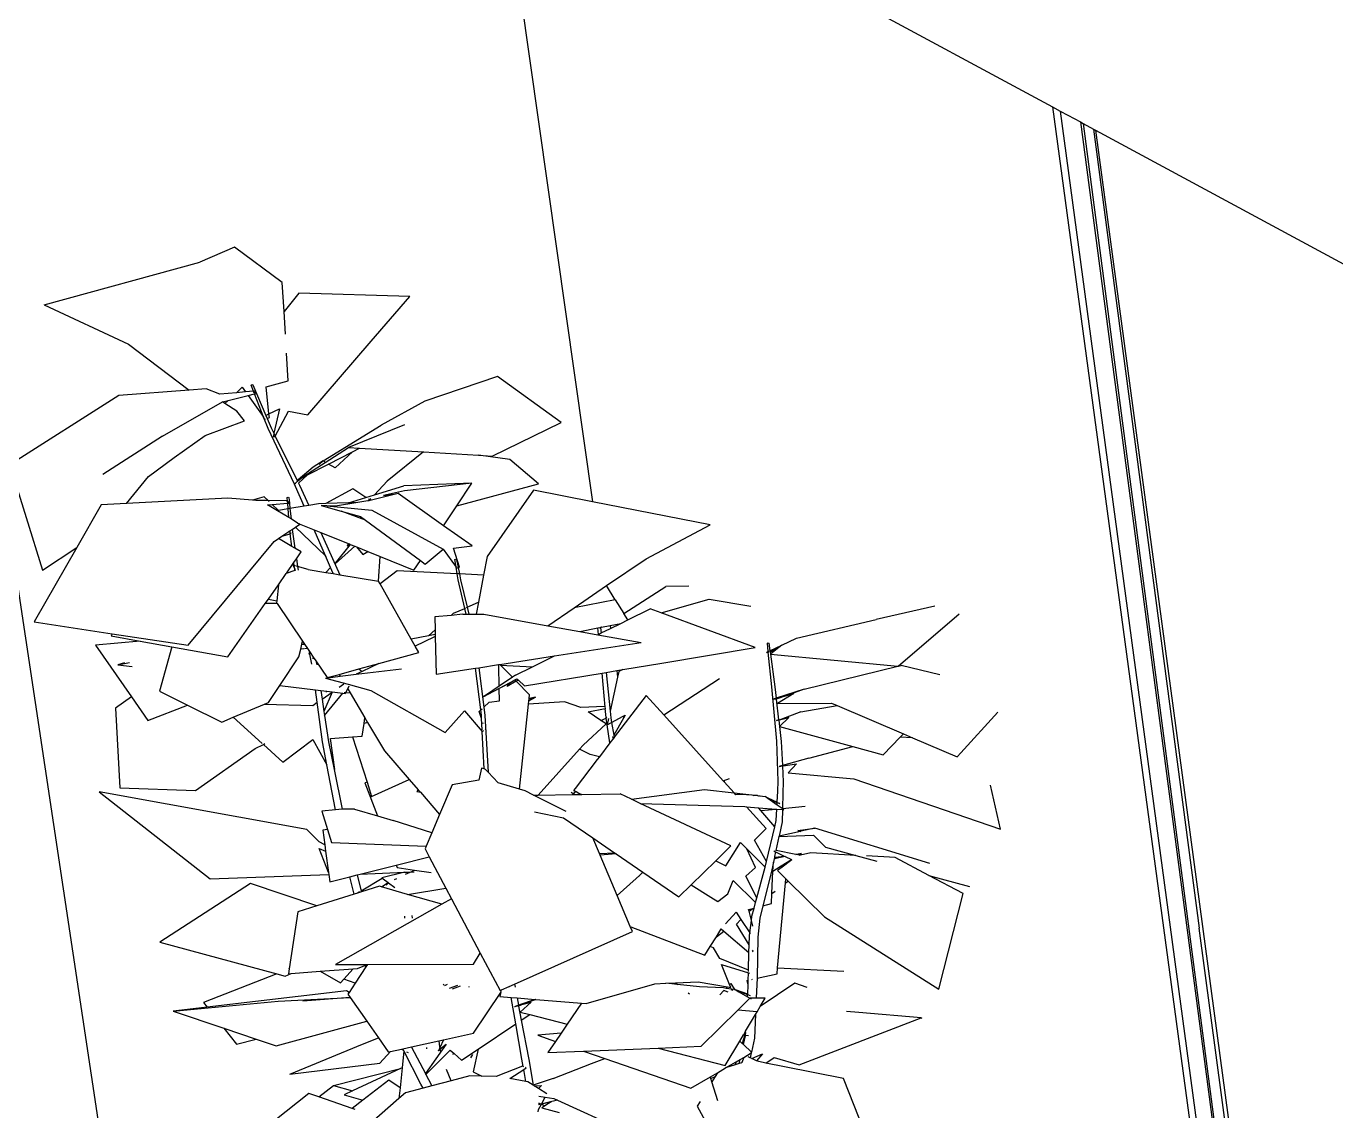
# Model space of a CAD drawing. Header units: millimetres. Extents: x -650 to 3773, y 316 to 2389.
# Drawn here: x 2921.92 to 2963.05, y 1439.18 to 1473.24 of the extents above; entities that cross this region are included whole.
import ezdxf

# ---------------------------------------------------------------- set-up
doc = ezdxf.new("R2010")
doc.units = ezdxf.units.MM

# ---------------------------------------------------------------- blocks, each defined once
blk = doc.blocks.new('A$C727f0937')
for p, q in [((228.113, 763.072), (237.677, 699.537)), ((248.402, 752.113), (251.514, 730.238)), ((248.402, 752.113), (265.958, 742.631)), ((265.958, 742.631), (273.401, 687.487)), ((265.958, 742.631), (266.195, 742.503)), ((266.195, 742.503), (273.62, 687.361)), ((266.195, 742.503), (266.435, 742.373)), ((266.435, 742.373), (266.831, 742.16)), ((266.831, 742.16), (274.112, 687.077)), ((266.831, 742.16), (266.915, 742.114)), ((266.915, 742.114), (274.145, 687.058)), ((266.915, 742.114), (267.239, 741.939)), ((267.239, 741.939), (270.554, 716.845)), ((267.239, 741.939), (267.3, 741.906)), ((267.3, 741.906), (289.97, 729.662)), ((267.3, 741.906), (274.716, 686.73)), ((240.264, 738.228), (239.178, 737.763)), ((241.768, 737.125), (240.264, 738.228)), ((234.288, 736.424), (239.178, 737.763)), ((241.823, 736.206), (241.768, 737.125)), ((242.29, 736.79), (241.823, 736.206)), ((245.772, 736.679), (242.29, 736.79)), ((244.557, 735.28), (245.772, 736.679)), ((234.288, 736.424), (236.934, 735.18)), ((241.864, 735.501), (241.823, 736.206)), ((242.567, 732.969), (244.557, 735.28)), ((236.934, 735.18), (238.843, 733.739)), ((241.951, 734.037), (241.9, 734.905)), ((248.531, 734.164), (246.239, 733.394)), ((250.529, 732.729), (248.531, 734.164)), ((238.843, 733.739), (236.632, 733.576)), ((239.376, 733.779), (238.843, 733.739)), ((239.806, 733.613), (239.376, 733.779)), ((240.327, 733.661), (239.806, 733.613)), ((240.327, 733.661), (240.506, 733.832)), ((240.609, 733.687), (240.327, 733.661)), ((240.506, 733.832), (240.609, 733.687)), ((240.861, 733.711), (240.609, 733.687)), ((240.789, 733.894), (240.819, 733.915)), ((240.861, 733.711), (240.789, 733.894)), ((240.819, 733.915), (240.843, 733.904)), ((240.843, 733.904), (241.253, 732.942)), ((240.888, 733.642), (240.861, 733.711)), ((240.88, 733.713), (240.877, 733.712)), ((240.927, 733.63), (240.88, 733.713)), ((241.257, 733.848), (241.951, 734.037)), ((241.35, 732.992), (241.257, 733.848)), ((236.632, 733.576), (233.213, 731.394)), ((238.003, 732.298), (239.891, 733.371)), ((239.891, 733.371), (240.069, 733.415)), ((239.969, 733.321), (239.891, 733.371)), ((239.969, 733.321), (240.069, 733.415)), ((240.34, 733.08), (239.969, 733.321)), ((240.069, 733.415), (240.692, 733.571)), ((240.692, 733.571), (240.896, 733.622)), ((240.692, 733.571), (241.163, 732.909)), ((240.896, 733.622), (240.909, 733.625)), ((241.192, 732.868), (240.896, 733.622)), ((240.91, 733.626), (240.927, 733.63)), ((246.239, 733.394), (244.872, 732.636)), ((240.586, 732.772), (240.34, 733.08)), ((241.163, 732.909), (241.163, 732.896)), ((241.163, 732.909), (241.169, 732.899)), ((241.163, 732.896), (241.169, 732.899)), ((241.169, 732.899), (241.192, 732.868)), ((241.321, 732.539), (241.192, 732.868)), ((241.202, 732.853), (241.221, 732.826)), ((241.221, 732.826), (241.245, 732.835)), ((241.253, 732.942), (241.35, 732.992)), ((241.253, 732.942), (241.291, 732.852)), ((241.291, 732.852), (241.362, 732.878)), ((241.291, 732.852), (241.416, 732.561)), ((241.35, 732.992), (241.677, 733.159)), ((241.362, 732.878), (241.35, 732.992)), ((241.677, 733.159), (241.502, 732.387)), ((241.547, 732.297), (241.965, 733.076)), ((241.965, 733.076), (242.567, 732.969)), ((239.351, 732.318), (240.586, 732.772)), ((242.15, 730.789), (241.321, 732.539)), ((241.416, 732.561), (241.502, 732.387)), ((243.054, 731.522), (244.872, 732.636)), ((245.607, 732.651), (243.849, 731.942)), ((248.359, 731.668), (250.529, 732.729)), ((238.003, 732.298), (236.137, 731.088)), ((238.377, 731.626), (239.351, 732.318)), ((241.499, 732.373), (241.48, 732.288)), ((241.48, 732.288), (241.538, 732.285)), ((241.502, 732.387), (241.547, 732.297)), ((241.547, 732.297), (242.249, 730.878)), ((237.565, 731.026), (238.377, 731.626)), ((242.271, 730.928), (243.849, 731.942)), ((243.223, 731.42), (243.978, 731.809)), ((243.978, 731.809), (243.425, 731.298)), ((243.849, 731.942), (244.194, 731.921)), ((243.978, 731.809), (244.194, 731.921)), ((244.194, 731.921), (246.201, 731.799)), ((246.201, 731.799), (245.064, 730.879)), ((246.201, 731.799), (247.926, 731.694)), ((248.912, 731.568), (247.926, 731.694)), ((247.926, 731.694), (248.359, 731.668)), ((233.213, 731.394), (234.236, 728.09)), ((242.739, 731.319), (242.271, 730.928)), ((242.561, 731.077), (243.223, 731.42)), ((243.054, 731.522), (242.739, 731.319)), ((243.054, 731.522), (242.924, 731.405)), ((243.107, 731.49), (243.054, 731.522)), ((243.425, 731.298), (243.223, 731.42)), ((249.818, 730.798), (248.912, 731.568)), ((236.877, 730.182), (237.565, 731.026)), ((242.151, 730.79), (242.15, 730.789)), ((242.184, 730.72), (242.15, 730.789)), ((242.151, 730.79), (242.249, 730.878)), ((242.174, 730.792), (242.151, 730.79)), ((242.197, 730.796), (242.194, 730.795)), ((242.249, 730.878), (242.349, 730.968)), ((242.271, 730.928), (242.349, 730.968)), ((242.272, 730.831), (242.277, 730.822)), ((242.561, 731.077), (242.277, 730.822)), ((242.277, 730.822), (242.311, 730.754)), ((242.311, 730.754), (242.597, 730.119)), ((242.349, 730.968), (242.561, 731.077)), ((245.064, 730.879), (244.66, 730.453)), ((247.722, 730.818), (245.582, 730.737)), ((247.722, 730.818), (245.609, 730.576)), ((247.247, 730.106), (247.722, 730.818)), ((247.247, 730.106), (249.818, 730.798)), ((240.061, 730.353), (236.877, 730.182)), ((240.834, 730.287), (240.061, 730.353)), ((241.2, 730.393), (240.834, 730.287)), ((241.323, 730.274), (241.2, 730.393)), ((241.925, 730.372), (241.952, 730.382)), ((241.935, 730.241), (241.925, 730.372)), ((241.952, 730.382), (241.973, 730.369)), ((241.973, 730.369), (241.991, 730.202)), ((242.453, 730.095), (242.184, 730.72)), ((243.987, 730.644), (243.132, 730.178)), ((243.847, 730.203), (244.392, 730.371)), ((244.392, 730.371), (243.987, 730.644)), ((244.392, 730.371), (244.66, 730.453)), ((245.405, 730.493), (244.486, 730.27)), ((244.66, 730.453), (245.582, 730.737)), ((245.609, 730.576), (244.95, 730.431)), ((244.95, 730.431), (245.165, 730.461)), ((245.165, 730.461), (245.129, 730.437)), ((245.165, 730.461), (245.256, 730.474)), ((246.833, 729.484), (245.405, 730.493)), ((249.658, 730.602), (248.201, 728.515)), ((251.514, 730.238), (249.658, 730.602)), ((236.082, 730.139), (235.317, 728.802)), ((236.877, 730.182), (236.082, 730.139)), ((240.936, 730.279), (240.834, 730.287)), ((241.323, 730.274), (240.936, 730.279)), ((241.308, 730.137), (241.454, 730.149)), ((241.614, 729.953), (241.308, 730.137)), ((241.898, 730.267), (241.323, 730.274)), ((241.354, 730.245), (241.323, 730.274)), ((241.454, 730.149), (241.939, 730.187)), ((241.651, 729.959), (241.454, 730.149)), ((241.651, 729.959), (241.614, 729.953)), ((241.971, 729.738), (241.614, 729.953)), ((241.951, 730.01), (241.651, 729.959)), ((241.935, 730.241), (241.898, 730.267)), ((241.938, 730.197), (241.935, 730.241)), ((241.991, 730.202), (241.935, 730.241)), ((241.939, 730.187), (241.992, 730.191)), ((241.951, 730.01), (241.939, 730.187)), ((242.009, 730.02), (241.951, 730.01)), ((241.971, 729.738), (241.951, 730.01)), ((241.991, 730.202), (241.991, 730.193)), ((242.004, 730.192), (241.991, 730.202)), ((241.992, 730.191), (242.004, 730.192)), ((241.992, 730.191), (242.009, 730.02)), ((242.453, 730.095), (242.009, 730.02)), ((242.009, 730.02), (242.043, 729.695)), ((242.597, 730.119), (242.453, 730.095)), ((242.901, 730.17), (242.597, 730.119)), ((243.132, 730.178), (242.901, 730.17)), ((243.164, 730.112), (242.988, 730.117)), ((242.988, 730.117), (243.617, 729.942)), ((243.847, 730.203), (243.132, 730.178)), ((243.164, 730.112), (244.579, 729.973)), ((243.435, 730.103), (243.164, 730.112)), ((244.145, 730.214), (243.435, 730.103)), ((244.382, 729.655), (243.617, 729.942)), ((243.617, 729.942), (244.222, 729.773)), ((244.145, 730.214), (243.847, 730.203)), ((244.455, 730.262), (244.145, 730.214)), ((244.486, 730.27), (244.455, 730.262)), ((244.508, 730.293), (244.475, 730.315)), ((244.508, 730.293), (244.486, 730.27)), ((244.545, 730.332), (244.508, 730.293)), ((244.579, 729.973), (246.815, 728.744)), ((246.833, 729.484), (247.247, 730.106)), ((255.205, 729.514), (251.514, 730.238)), ((242.043, 729.695), (241.971, 729.738)), ((242.251, 729.569), (242.043, 729.695)), ((242.187, 729.443), (242.317, 729.53)), ((242.251, 729.569), (242.771, 729.358)), ((242.317, 729.53), (242.251, 729.569)), ((244.222, 729.773), (244.382, 729.655)), ((244.382, 729.655), (246.104, 728.389)), ((241.649, 729.083), (241.759, 729.156)), ((241.759, 729.156), (241.973, 729.299)), ((241.759, 729.156), (242.019, 729.227)), ((241.973, 729.299), (242.007, 729.322)), ((241.983, 729.3), (241.973, 729.299)), ((242.012, 729.279), (241.983, 729.3)), ((242.007, 729.322), (242.079, 729.37)), ((242.012, 729.279), (242.007, 729.322)), ((242.019, 729.227), (242.012, 729.279)), ((242.019, 729.227), (242.05, 729.236)), ((242.069, 728.832), (242.019, 729.227)), ((242.048, 729.253), (242.044, 729.256)), ((242.079, 729.37), (242.187, 729.443)), ((242.079, 729.37), (242.164, 728.776)), ((243.122, 728.543), (242.187, 729.443)), ((243.122, 728.543), (242.771, 729.358)), ((242.771, 729.358), (242.977, 729.275)), ((242.977, 729.275), (243.575, 727.946)), ((242.977, 729.275), (243.837, 728.925)), ((247.728, 728.852), (246.833, 729.484)), ((253.193, 728.446), (255.205, 729.514)), ((235.317, 728.802), (233.978, 726.462)), ((234.236, 728.09), (235.317, 728.802)), ((238.808, 725.731), (241.51, 728.989)), ((241.51, 728.989), (241.649, 729.083)), ((242.069, 728.832), (241.649, 729.083)), ((242.164, 728.776), (242.069, 728.832)), ((242.357, 728.66), (242.164, 728.776)), ((243.901, 728.899), (243.428, 728.307)), ((243.428, 728.286), (244.047, 728.84)), ((243.837, 728.925), (243.807, 728.847)), ((243.807, 728.847), (243.876, 728.91)), ((243.837, 728.925), (243.876, 728.91)), ((243.876, 728.91), (243.901, 728.899)), ((243.901, 728.899), (244.047, 728.84)), ((244.047, 728.84), (244.098, 728.819)), ((244.098, 728.819), (244.3, 728.58)), ((244.098, 728.819), (244.459, 728.673)), ((246.254, 728.279), (246.815, 728.744)), ((246.815, 728.744), (247.228, 728.179)), ((247.145, 728.777), (247.728, 728.852)), ((247.336, 728.184), (247.145, 728.777)), ((241.912, 728.004), (242.133, 728.33)), ((242.133, 728.33), (242.211, 728.445)), ((242.146, 728.228), (242.133, 728.33)), ((242.211, 728.445), (242.357, 728.66)), ((242.211, 728.445), (242.245, 728.207)), ((243.145, 728.52), (243.122, 728.543)), ((243.282, 728.171), (243.122, 728.543)), ((243.428, 728.307), (243.428, 728.286)), ((244.3, 728.58), (244.459, 728.673)), ((244.459, 728.673), (244.845, 728.516)), ((244.793, 727.74), (244.845, 728.516)), ((244.845, 728.516), (245.902, 728.086)), ((245.902, 728.086), (246.104, 728.389)), ((246.104, 728.389), (246.254, 728.279)), ((247.189, 728.424), (247.221, 728.436)), ((247.228, 728.179), (247.189, 728.424)), ((247.221, 728.436), (247.243, 728.426)), ((247.243, 728.426), (247.292, 728.168)), ((248.201, 728.515), (248.091, 727.929)), ((251.951, 727.602), (253.193, 728.446)), ((241.647, 727.628), (241.895, 727.981)), ((242.165, 728.075), (241.895, 727.981)), ((241.895, 727.981), (241.912, 728.004)), ((242.146, 728.228), (242.114, 728.234)), ((242.114, 728.234), (242.16, 728.116)), ((242.148, 728.228), (242.146, 728.228)), ((242.16, 728.116), (242.146, 728.228)), ((242.186, 728.222), (242.158, 728.226)), ((242.16, 728.116), (242.175, 728.078)), ((242.165, 728.075), (242.16, 728.116)), ((242.175, 728.078), (242.165, 728.075)), ((242.245, 728.207), (242.204, 728.219)), ((242.245, 728.207), (242.263, 728.086)), ((242.579, 728.111), (242.245, 728.207)), ((242.579, 728.111), (243.137, 728.019)), ((243.137, 728.019), (243.282, 728.171)), ((243.137, 728.019), (243.364, 727.981)), ((243.282, 728.171), (243.288, 728.177)), ((243.364, 727.981), (243.282, 728.171)), ((243.364, 727.981), (243.575, 727.946)), ((243.575, 727.946), (244.79, 727.745)), ((245.372, 728.071), (244.839, 727.659)), ((247.261, 727.973), (245.372, 728.071)), ((247.261, 727.973), (247.228, 728.179)), ((247.243, 728.158), (247.248, 728.152)), ((247.248, 728.152), (247.292, 728.168)), ((247.29, 727.786), (247.261, 727.973)), ((247.331, 727.969), (247.266, 727.972)), ((247.292, 728.168), (247.336, 728.184)), ((247.292, 728.168), (247.331, 727.969)), ((247.331, 727.969), (247.366, 727.788)), ((248.091, 727.929), (247.331, 727.969)), ((248.091, 727.929), (247.932, 727.079)), ((241.333, 727.18), (241.647, 727.628)), ((241.647, 727.628), (241.595, 727.121)), ((244.793, 727.74), (244.79, 727.745)), ((244.839, 727.659), (244.793, 727.74)), ((245.818, 725.921), (244.839, 727.659)), ((247.5, 726.89), (247.29, 727.786)), ((247.366, 727.788), (247.576, 726.923)), ((250.936, 726.911), (251.951, 727.602)), ((252.224, 727.161), (251.951, 727.602)), ((252.492, 726.727), (253.815, 727.578)), ((254.531, 727.591), (253.815, 727.578)), ((241.232, 727.037), (241.333, 727.18)), ((241.333, 727.18), (241.595, 727.121)), ((241.595, 727.121), (241.589, 727.065)), ((241.589, 727.065), (241.604, 727.043)), ((247.576, 726.923), (247.932, 727.079)), ((247.932, 727.079), (247.861, 726.704)), ((252.224, 727.161), (250.936, 726.911)), ((252.224, 727.161), (252.492, 726.727)), ((253.667, 726.744), (255.169, 727.177)), ((255.169, 727.177), (256.482, 726.961)), ((240.062, 725.371), (241.232, 727.037)), ((241.604, 727.043), (241.232, 727.037)), ((241.604, 727.043), (242.405, 725.858)), ((247.076, 726.67), (246.556, 726.624)), ((247.076, 726.67), (247.148, 726.736)), ((247.44, 726.702), (247.076, 726.67)), ((247.148, 726.736), (247.5, 726.89)), ((247.44, 726.702), (247.544, 726.703)), ((247.544, 726.703), (247.5, 726.89)), ((247.513, 726.896), (247.527, 726.902)), ((247.544, 726.703), (247.629, 726.703)), ((247.551, 726.912), (247.576, 726.923)), ((247.576, 726.923), (247.629, 726.703)), ((247.629, 726.703), (247.861, 726.704)), ((247.861, 726.704), (248.102, 726.705)), ((248.102, 726.705), (250.103, 726.345)), ((250.103, 726.345), (250.936, 726.911)), ((252.617, 726.526), (252.492, 726.727)), ((252.617, 726.526), (253.32, 726.872)), ((253.667, 726.744), (253.32, 726.872)), ((256.612, 725.661), (253.667, 726.744)), ((262.26, 726.959), (260.414, 726.542)), ((261.108, 725.075), (263.025, 726.716)), ((233.978, 726.462), (236.425, 726.091)), ((246.556, 726.624), (246.567, 726.21)), ((250.103, 726.345), (251.11, 726.164)), ((251.11, 726.164), (251.673, 726.275)), ((251.673, 726.275), (251.759, 726.291)), ((251.694, 726.072), (251.673, 726.275)), ((251.76, 726.285), (251.741, 726.273)), ((251.741, 726.273), (251.76, 726.282)), ((251.744, 726.269), (251.741, 726.273)), ((251.761, 726.279), (251.744, 726.269)), ((251.759, 726.291), (251.777, 726.295)), ((251.759, 726.291), (251.76, 726.285)), ((251.777, 726.295), (251.76, 726.285)), ((251.76, 726.282), (251.786, 726.294)), ((251.76, 726.285), (251.76, 726.282)), ((251.76, 726.282), (251.761, 726.279)), ((251.786, 726.294), (251.761, 726.279)), ((251.761, 726.279), (251.783, 726.116)), ((251.777, 726.295), (251.792, 726.298)), ((251.783, 726.116), (252.079, 726.261)), ((251.792, 726.298), (251.786, 726.294)), ((251.792, 726.298), (252.067, 726.352)), ((252.067, 726.352), (252.394, 726.416)), ((252.067, 726.352), (252.079, 726.261)), ((252.079, 726.261), (252.394, 726.416)), ((252.394, 726.416), (252.617, 726.526)), ((257.918, 725.955), (260.414, 726.542)), ((237.301, 725.864), (235.898, 725.736)), ((236.425, 726.091), (236.394, 726.026)), ((236.394, 726.026), (237.301, 725.864)), ((236.425, 726.091), (238.808, 725.731)), ((237.301, 725.864), (238.298, 725.686)), ((242.383, 725.762), (242.405, 725.858)), ((242.405, 725.858), (242.47, 725.763)), ((246.364, 726.027), (245.818, 725.921)), ((245.94, 725.705), (245.818, 725.921)), ((246.524, 725.984), (245.94, 725.705)), ((246.364, 726.027), (246.567, 726.21)), ((246.571, 726.067), (246.364, 726.027)), ((246.573, 726.006), (246.524, 725.984)), ((246.567, 726.21), (246.571, 726.067)), ((246.571, 726.067), (246.573, 726.006)), ((246.573, 726.006), (246.605, 724.821)), ((251.11, 726.164), (251.674, 726.062)), ((251.674, 726.062), (251.694, 726.072)), ((251.674, 726.062), (253.041, 725.816)), ((251.694, 726.072), (251.783, 726.116)), ((257.459, 725.737), (257.918, 725.955)), ((235.898, 725.736), (237.029, 724.11)), ((238.298, 725.686), (237.911, 724.286)), ((238.298, 725.686), (240.062, 725.371)), ((242.291, 725.363), (242.348, 725.608)), ((242.348, 725.608), (242.383, 725.762)), ((242.44, 725.617), (242.348, 725.608)), ((242.383, 725.762), (242.47, 725.763)), ((242.561, 725.628), (242.461, 725.619)), ((242.47, 725.763), (242.561, 725.628)), ((242.561, 725.628), (242.621, 725.539)), ((242.638, 725.454), (242.596, 725.458)), ((242.638, 725.454), (242.621, 725.539)), ((242.621, 725.539), (242.763, 725.33)), ((242.701, 725.133), (242.638, 725.454)), ((242.645, 725.454), (242.638, 725.454)), ((244.8, 725.159), (246.054, 725.503)), ((246.054, 725.503), (245.94, 725.705)), ((250.317, 725.395), (253.041, 725.816)), ((253.691, 725.173), (256.612, 725.661)), ((256.976, 725.508), (257.027, 725.532)), ((257.029, 725.51), (256.976, 725.508)), ((257, 725.795), (257.03, 725.805)), ((257.027, 725.532), (257, 725.795)), ((257.027, 725.532), (257.082, 725.558)), ((257.029, 725.51), (257.027, 725.532)), ((257.044, 725.511), (257.029, 725.51)), ((257.138, 724.428), (257.029, 725.51)), ((257.03, 725.805), (257.051, 725.795)), ((257.051, 725.795), (257.082, 725.558)), ((257.082, 725.558), (257.459, 725.737)), ((257.082, 725.558), (257.088, 725.517)), ((257.096, 725.454), (257.087, 725.447)), ((257.087, 725.447), (257.097, 725.446)), ((257.361, 725.661), (257.088, 725.517)), ((257.088, 725.517), (257.096, 725.454)), ((257.361, 725.661), (257.096, 725.454)), ((257.097, 725.446), (257.233, 724.426)), ((257.097, 725.446), (261.093, 725.072)), ((257.459, 725.737), (257.361, 725.661)), ((236.605, 725.117), (236.969, 725.192)), ((236.815, 725.175), (236.605, 725.117)), ((236.605, 725.117), (237.057, 725.06)), ((241.695, 724.472), (242.291, 725.363)), ((242.722, 725.321), (242.763, 725.33)), ((242.773, 725.315), (242.737, 725.305)), ((242.763, 725.33), (242.773, 725.315)), ((242.773, 725.315), (242.824, 725.239)), ((242.824, 725.239), (242.849, 725.121)), ((242.824, 725.239), (243.179, 724.715)), ((244.174, 724.988), (244.8, 725.159)), ((244.8, 725.159), (244.275, 724.908)), ((246.605, 724.821), (247.839, 725.012)), ((247.839, 725.012), (247.935, 725.027)), ((248, 723.699), (247.839, 725.012)), ((247.935, 725.027), (248.561, 725.124)), ((247.935, 725.027), (248.095, 723.789)), ((248.561, 725.124), (248.598, 725.129)), ((248.566, 725.051), (248.561, 725.124)), ((248.577, 724.444), (248.566, 725.051)), ((248.598, 725.129), (250.317, 725.395)), ((248.624, 725.103), (248.598, 725.129)), ((248.624, 725.103), (249.629, 725.057)), ((248.992, 724.726), (248.624, 725.103)), ((249.087, 724.79), (249.629, 725.057)), ((249.629, 725.057), (250.317, 725.395)), ((252.464, 724.968), (253.691, 725.173)), ((258.152, 724.355), (261.093, 725.072)), ((261.093, 725.072), (261.103, 725.071)), ((261.103, 725.071), (261.108, 725.075)), ((261.108, 725.075), (261.199, 725.097)), ((262.417, 724.803), (261.199, 725.097)), ((243.12, 724.699), (243.589, 724.757)), ((243.12, 724.699), (243.833, 724.506)), ((243.179, 724.715), (243.553, 724.817)), ((243.553, 724.817), (244.174, 724.988)), ((243.553, 724.817), (243.589, 724.757)), ((243.589, 724.757), (244.087, 724.818)), ((244.087, 724.818), (245.513, 724.993)), ((244.275, 724.908), (244.087, 724.818)), ((244.174, 724.988), (244.275, 724.908)), ((248.992, 724.726), (248.577, 724.444)), ((249.117, 724.599), (248.825, 724.44)), ((248.909, 724.553), (249.074, 724.642)), ((249.087, 724.79), (248.992, 724.726)), ((249.074, 724.642), (249.138, 724.677)), ((249.117, 724.599), (249.074, 724.642)), ((249.184, 724.634), (249.117, 724.599)), ((249.534, 724.173), (249.117, 724.599)), ((249.138, 724.677), (249.184, 724.634)), ((249.184, 724.634), (249.377, 724.452)), ((249.377, 724.452), (251.812, 724.859)), ((251.812, 724.859), (251.939, 724.88)), ((251.905, 723.786), (251.812, 724.859)), ((251.939, 724.88), (252.268, 724.935)), ((251.939, 724.88), (252.064, 723.658)), ((252.298, 724.729), (252.064, 723.658)), ((252.268, 724.935), (252.464, 724.968)), ((252.268, 724.935), (252.298, 724.729)), ((252.337, 724.909), (252.298, 724.729)), ((252.464, 724.968), (252.337, 724.909)), ((253.746, 723.543), (255.498, 724.689)), ((237.911, 724.286), (238.796, 723.848)), ((241.334, 723.933), (241.695, 724.472)), ((241.695, 724.472), (242.815, 724.33)), ((242.867, 723.949), (242.815, 724.33)), ((242.815, 724.33), (242.977, 724.31)), ((242.977, 724.31), (243.017, 724.042)), ((242.977, 724.31), (243.162, 724.286)), ((243.017, 724.042), (243.33, 724.259)), ((243.33, 724.259), (243.077, 723.647)), ((243.096, 723.521), (243.67, 724.222)), ((243.131, 724.265), (243.162, 724.286)), ((243.162, 724.286), (243.333, 724.265)), ((243.333, 724.265), (243.33, 724.259)), ((243.333, 724.265), (243.67, 724.222)), ((243.558, 724.416), (243.704, 724.517)), ((243.67, 724.222), (243.746, 724.212)), ((243.714, 724.247), (243.742, 724.245)), ((243.746, 724.212), (243.762, 724.244)), ((243.762, 724.244), (243.822, 724.366)), ((243.762, 724.244), (243.898, 724.237)), ((243.822, 724.366), (243.869, 724.461)), ((243.822, 724.366), (243.898, 724.237)), ((243.833, 724.506), (244.552, 724.311)), ((243.898, 724.237), (244.365, 723.451)), ((244.552, 724.311), (246.884, 722.988)), ((248.579, 724.374), (248.068, 724.098)), ((248.147, 724.151), (248.909, 724.553)), ((248.577, 724.444), (248.147, 724.151)), ((248.909, 724.553), (248.579, 724.374)), ((248.585, 723.99), (248.579, 724.374)), ((248.825, 724.44), (248.909, 724.553)), ((257.302, 722.72), (257.138, 724.428)), ((257.233, 724.426), (257.275, 724.066)), ((258.152, 724.355), (257.275, 724.066)), ((257.827, 724.216), (257.32, 723.905)), ((258.152, 724.355), (257.607, 724.154)), ((257.607, 724.154), (257.827, 724.216)), ((237.029, 724.11), (236.533, 723.754)), ((237.029, 724.11), (237.545, 723.367)), ((237.545, 723.367), (238.796, 723.848)), ((238.796, 723.848), (239.867, 723.318)), ((240.23, 723.47), (241.209, 723.88)), ((241.209, 723.88), (241.334, 723.933)), ((241.209, 723.88), (242.724, 723.84)), ((242.724, 723.84), (242.868, 723.939)), ((242.868, 723.939), (242.874, 723.943)), ((243.036, 722.696), (242.868, 723.939)), ((243.017, 724.042), (243.077, 723.647)), ((248.064, 724.107), (248.147, 724.151)), ((248.068, 724.098), (248.064, 724.107)), ((248.147, 724.151), (248.068, 724.098)), ((248.095, 723.789), (248.26, 723.946)), ((248.095, 723.789), (248.129, 723.523)), ((248.26, 723.946), (248.585, 723.99)), ((249.215, 721.211), (249.502, 723.88)), ((249.502, 723.88), (249.513, 723.983)), ((250.63, 723.956), (249.502, 723.88)), ((249.513, 723.983), (249.724, 724.103)), ((249.513, 723.983), (249.519, 724.037)), ((249.724, 724.103), (249.519, 724.037)), ((249.519, 724.037), (249.522, 724.062)), ((249.522, 724.062), (249.534, 724.173)), ((249.724, 724.103), (249.522, 724.062)), ((251.139, 723.774), (250.63, 723.956)), ((251.881, 723.813), (251.139, 723.774)), ((251.905, 723.786), (251.881, 723.813)), ((251.906, 723.777), (251.905, 723.786)), ((251.913, 723.778), (251.905, 723.786)), ((253.196, 724.152), (252.194, 722.842)), ((253.746, 723.543), (253.196, 724.152)), ((257.181, 724.035), (257.214, 724.046)), ((257.204, 724.035), (257.181, 724.035)), ((257.275, 724.066), (257.214, 724.046)), ((257.214, 724.046), (257.275, 724.062)), ((257.26, 724.034), (257.215, 724.035)), ((257.275, 724.062), (257.607, 724.154)), ((257.275, 724.066), (257.275, 724.062)), ((257.275, 724.062), (257.279, 724.034)), ((257.607, 724.154), (257.279, 724.034)), ((257.279, 724.034), (257.354, 723.387)), ((257.32, 723.905), (259.018, 723.914)), ((258.051, 723.644), (259.195, 723.839)), ((259.018, 723.914), (259.195, 723.839)), ((259.195, 723.839), (261.276, 722.949)), ((236.533, 723.754), (236.669, 721.256)), ((239.867, 723.318), (240.23, 723.47)), ((240.23, 723.47), (241.137, 722.651)), ((243.077, 723.647), (243.096, 723.521)), ((243.096, 723.521), (243.219, 722.701)), ((244.337, 723.275), (244.365, 723.451)), ((244.365, 723.451), (244.449, 723.31)), ((246.884, 722.988), (247.488, 723.668)), ((247.488, 723.668), (248.046, 723.028)), ((247.948, 723.65), (248, 723.699)), ((248.025, 723.429), (247.948, 723.65)), ((248, 723.699), (248.041, 723.738)), ((248.02, 723.534), (248, 723.699)), ((248.025, 723.429), (248.02, 723.534)), ((248.044, 723.074), (248.025, 723.429)), ((248.129, 723.523), (248.238, 721.741)), ((251.374, 723.641), (251.909, 723.742)), ((251.774, 723.372), (251.374, 723.641)), ((251.774, 723.372), (251.937, 723.442)), ((251.941, 723.261), (251.774, 723.372)), ((251.909, 723.742), (251.929, 723.746)), ((251.933, 723.467), (251.909, 723.742)), ((251.937, 723.442), (251.933, 723.467)), ((251.954, 723.449), (251.937, 723.442)), ((251.971, 723.228), (251.937, 723.442)), ((252.015, 723.434), (251.971, 723.228)), ((252.064, 723.658), (252.085, 723.453)), ((252.085, 723.453), (252.11, 723.305)), ((252.11, 723.305), (252.472, 723.503)), ((252.481, 723.44), (252.177, 722.908)), ((252.472, 723.503), (252.537, 723.539)), ((252.472, 723.503), (252.481, 723.44)), ((252.537, 723.539), (252.481, 723.44)), ((255.616, 721.473), (253.746, 723.543)), ((257.284, 723.371), (257.354, 723.387)), ((257.307, 723.374), (257.284, 723.371)), ((257.354, 723.387), (257.423, 723.403)), ((257.354, 723.387), (257.355, 723.378)), ((257.358, 723.379), (257.355, 723.378)), ((257.355, 723.378), (257.378, 723.182)), ((257.678, 723.462), (257.358, 723.379)), ((257.423, 723.403), (257.358, 723.379)), ((257.678, 723.462), (257.378, 723.182)), ((258.051, 723.644), (257.423, 723.403)), ((257.423, 723.403), (257.678, 723.462)), ((263.08, 722.356), (264.238, 723.627)), ((244.272, 722.875), (244.337, 723.275)), ((244.449, 723.31), (244.337, 723.275)), ((244.449, 723.31), (244.98, 722.418)), ((248.109, 721.846), (248.046, 723.028)), ((248.046, 723.028), (248.048, 723.026)), ((248.048, 723.026), (248.076, 723.042)), ((248.077, 723.279), (248.072, 723.294)), ((248.081, 723.045), (248.09, 723.05)), ((248.146, 723.082), (248.143, 723.091)), ((248.143, 723.08), (248.146, 723.082)), ((251.216, 722.597), (251.941, 723.261)), ((251.971, 723.228), (252.103, 723.301)), ((252.057, 722.664), (251.971, 723.228)), ((252.11, 723.305), (252.177, 722.908)), ((257.378, 723.182), (257.433, 722.713)), ((257.378, 723.182), (259.68, 722.551)), ((261.171, 722.841), (261.276, 722.949)), ((261.276, 722.949), (261.559, 722.828)), ((240.915, 722.489), (241.174, 722.618)), ((241.174, 722.618), (241.225, 722.643)), ((241.174, 722.618), (241.789, 722.063)), ((241.789, 722.063), (242.725, 722.771)), ((242.725, 722.771), (243.172, 721.973)), ((243.172, 721.973), (243.036, 722.696)), ((243.219, 722.701), (243.396, 721.825)), ((243.277, 722.799), (243.978, 722.852)), ((243.421, 721.833), (243.277, 722.799)), ((243.978, 722.852), (244.272, 722.875)), ((243.978, 722.852), (244.43, 721.431)), ((251.102, 722.47), (251.216, 722.597)), ((252.057, 722.664), (251.725, 722.23)), ((252.189, 722.836), (252.057, 722.664)), ((252.154, 722.867), (252.137, 722.837)), ((252.137, 722.837), (252.157, 722.839)), ((252.177, 722.908), (252.188, 722.842)), ((252.188, 722.842), (252.194, 722.842)), ((252.188, 722.842), (252.189, 722.836)), ((252.194, 722.842), (252.189, 722.836)), ((257.341, 721.462), (257.302, 722.72)), ((257.433, 722.713), (257.472, 721.958)), ((258.307, 722.189), (259.68, 722.551)), ((259.68, 722.551), (260.634, 722.289)), ((260.634, 722.289), (261.171, 722.841)), ((261.559, 722.828), (261.171, 722.841)), ((261.559, 722.828), (262.963, 722.227)), ((239.043, 721.175), (240.915, 722.489)), ((244.98, 722.418), (245.755, 721.521)), ((249.807, 721.027), (251.102, 722.47)), ((251.657, 722.141), (250.964, 721.234)), ((251.436, 722.301), (251.102, 722.47)), ((251.725, 722.23), (251.436, 722.301)), ((251.725, 722.23), (251.657, 722.141)), ((251.657, 722.141), (251.657, 722.142)), ((258.307, 722.189), (257.472, 721.958)), ((262.963, 722.227), (263.08, 722.356)), ((243.437, 720.563), (243.172, 721.973)), ((243.396, 721.825), (243.421, 721.833)), ((243.396, 721.825), (243.647, 720.584)), ((248.019, 721.876), (247.94, 721.493)), ((248.109, 721.846), (248.019, 721.876)), ((248.152, 721.831), (248.109, 721.846)), ((248.238, 721.741), (248.152, 721.831)), ((248.551, 721.41), (248.238, 721.741)), ((257.472, 721.958), (257.366, 721.929)), ((257.366, 721.929), (257.473, 721.944)), ((257.446, 721.932), (257.366, 721.929)), ((257.473, 721.94), (257.446, 721.932)), ((257.493, 721.946), (257.473, 721.94)), ((257.473, 721.944), (257.493, 721.946)), ((257.473, 721.944), (257.473, 721.94)), ((257.473, 721.94), (257.499, 721.445)), ((257.493, 721.946), (257.914, 722.004)), ((257.914, 722.004), (257.652, 721.729)), ((257.652, 721.729), (259.712, 721.538)), ((244.43, 721.431), (244.358, 721.41)), ((244.358, 721.41), (244.755, 720.374)), ((244.43, 721.431), (244.572, 720.984)), ((244.572, 720.984), (245.755, 721.521)), ((245.755, 721.521), (246.038, 721.194)), ((247.101, 721.351), (246.708, 720.42)), ((247.94, 721.493), (247.101, 721.351)), ((249.215, 721.211), (248.551, 721.41)), ((255.616, 721.473), (255.811, 721.545)), ((255.645, 721.44), (255.616, 721.473)), ((255.662, 721.447), (255.645, 721.44)), ((255.959, 721.093), (255.645, 721.44)), ((257.326, 721.15), (257.341, 721.462)), ((257.499, 721.445), (257.489, 721.087)), ((259.712, 721.538), (264.321, 719.959)), ((264.321, 719.959), (264.011, 721.339)), ((242.541, 719.941), (236.018, 721.132)), ((236.018, 721.132), (239.505, 718.392)), ((236.669, 721.256), (239.043, 721.175)), ((246.038, 721.194), (245.997, 721.134)), ((245.997, 721.134), (246.103, 721.119)), ((246.038, 721.194), (246.103, 721.119)), ((246.103, 721.119), (246.708, 720.42)), ((249.398, 721.157), (249.215, 721.211)), ((249.66, 721.025), (249.398, 721.157)), ((249.66, 721.025), (249.807, 721.027)), ((250.686, 720.509), (249.66, 721.025)), ((249.807, 721.027), (250.884, 721.042)), ((250.907, 721.062), (250.835, 721.103)), ((250.907, 721.062), (250.884, 721.042)), ((250.884, 721.042), (250.941, 721.043)), ((250.992, 721.136), (250.907, 721.062)), ((250.941, 721.043), (250.907, 721.062)), ((250.964, 721.234), (250.917, 721.173)), ((250.917, 721.173), (250.992, 721.136)), ((250.941, 721.043), (251.122, 721.046)), ((250.951, 721.249), (250.964, 721.234)), ((250.992, 721.136), (251.084, 721.09)), ((251.084, 721.09), (251.122, 721.046)), ((251.084, 721.09), (251.173, 721.046)), ((251.122, 721.046), (251.173, 721.046)), ((251.173, 721.046), (252.381, 721.063)), ((252.733, 720.898), (252.381, 721.063)), ((252.733, 720.898), (255.028, 721.198)), ((253.011, 720.767), (252.733, 720.898)), ((255.028, 721.198), (255.959, 721.093)), ((255.959, 721.093), (256.691, 721.011)), ((256.009, 721.039), (255.959, 721.093)), ((256.174, 721.048), (256.015, 721.038)), ((256.691, 721.011), (256.174, 721.048)), ((256.691, 721.011), (256.552, 721.005)), ((256.691, 721.011), (256.741, 720.993)), ((256.691, 721.011), (256.926, 720.982)), ((256.746, 720.993), (256.741, 720.993)), ((257.055, 720.891), (256.926, 720.982)), ((256.926, 720.982), (257.257, 720.824)), ((257.257, 720.824), (257.055, 720.891)), ((257.085, 720.869), (257.055, 720.891)), ((257.309, 720.807), (257.326, 721.15)), ((257.489, 721.087), (257.475, 720.606)), ((243.437, 720.563), (243.007, 720.52)), ((243.007, 720.52), (243.188, 719.95)), ((243.647, 720.584), (243.437, 720.563)), ((243.667, 720.586), (243.647, 720.584)), ((244.038, 720.589), (243.667, 720.586)), ((244.038, 720.589), (244.755, 720.374)), ((249.686, 720.504), (250.594, 720.313)), ((253.011, 720.767), (256.297, 720.666)), ((255.853, 719.43), (253.011, 720.767)), ((256.297, 720.666), (256.349, 720.662)), ((256.965, 719.98), (256.349, 720.662)), ((256.349, 720.662), (256.721, 720.631)), ((256.8, 720.539), (256.721, 720.631)), ((256.721, 720.631), (257.274, 720.586)), ((256.8, 720.539), (257.274, 720.586)), ((257.232, 720.031), (256.8, 720.539)), ((257.085, 720.869), (257.308, 720.789)), ((257.304, 720.714), (257.085, 720.869)), ((257.309, 720.807), (257.257, 720.824)), ((257.257, 720.824), (257.308, 720.799)), ((257.274, 720.586), (257.298, 720.584)), ((257.28, 720.231), (257.298, 720.584)), ((257.298, 720.584), (257.474, 720.569)), ((257.304, 720.714), (257.308, 720.789)), ((257.46, 720.604), (257.304, 720.714)), ((257.308, 720.799), (257.309, 720.807)), ((257.308, 720.799), (257.371, 720.769)), ((257.308, 720.789), (257.308, 720.799)), ((257.308, 720.789), (257.359, 720.771)), ((257.395, 720.758), (257.378, 720.769)), ((257.378, 720.766), (257.395, 720.758)), ((257.378, 720.764), (257.395, 720.758)), ((257.46, 720.604), (257.475, 720.606)), ((257.475, 720.594), (257.46, 720.604)), ((257.474, 720.569), (257.464, 720.191)), ((257.474, 720.569), (257.514, 720.566)), ((257.475, 720.606), (258.182, 720.676)), ((257.475, 720.606), (257.475, 720.594)), ((257.514, 720.566), (257.475, 720.594)), ((244.755, 720.374), (245.246, 720.226)), ((246.466, 719.846), (245.246, 720.226)), ((246.708, 720.42), (246.466, 719.846)), ((250.594, 720.313), (251.517, 719.682)), ((257.232, 720.031), (257.28, 720.231)), ((257.464, 720.191), (257.366, 719.74)), ((242.924, 719.56), (242.541, 719.941)), ((243.188, 719.95), (243.038, 719.928)), ((243.038, 719.928), (243.101, 719.467)), ((243.188, 719.95), (243.317, 719.542)), ((246.466, 719.846), (246.289, 719.426)), ((251.725, 719.189), (251.517, 719.682)), ((251.517, 719.682), (252.198, 719.216)), ((256.598, 719.61), (256.965, 719.98)), ((256.969, 718.937), (257.232, 720.031)), ((257.362, 719.725), (257.267, 719.282)), ((257.352, 719.729), (257.362, 719.725)), ((257.362, 719.725), (258.447, 719.766)), ((257.366, 719.74), (257.362, 719.725)), ((258.043, 719.888), (257.366, 719.74)), ((257.956, 719.912), (258.49, 719.987)), ((258.049, 719.89), (257.956, 719.912)), ((257.956, 719.912), (258.043, 719.888)), ((258.049, 719.89), (258.043, 719.888)), ((258.49, 719.987), (258.049, 719.89)), ((258.447, 719.766), (258.822, 719.394)), ((262.102, 718.882), (258.49, 719.987)), ((243.222, 718.599), (242.921, 719.346)), ((242.921, 719.346), (243.129, 719.268)), ((243.101, 719.467), (242.924, 719.56)), ((243.101, 719.467), (243.129, 719.268)), ((243.129, 719.268), (243.222, 718.599)), ((243.317, 719.542), (246.289, 719.426)), ((246.289, 719.426), (246.252, 719.338)), ((246.252, 719.338), (246.382, 719.093)), ((255.38, 718.966), (255.853, 719.43)), ((255.7, 718.808), (256.158, 719.536)), ((256.158, 719.536), (256.352, 719.34)), ((256.632, 718.753), (256.352, 719.34)), ((256.352, 719.34), (256.927, 718.76)), ((256.969, 718.937), (256.598, 719.61)), ((257.203, 719.272), (257.259, 719.245)), ((257.259, 719.245), (257.228, 719.1)), ((257.259, 719.245), (257.524, 719.114)), ((257.267, 719.282), (257.266, 719.276)), ((257.275, 719.283), (257.267, 719.282)), ((257.889, 719.165), (257.275, 719.283)), ((258.822, 719.394), (259.774, 719.134)), ((244.218, 718.544), (245.346, 718.83)), ((245.346, 718.83), (246.382, 719.093)), ((245.346, 718.83), (245.375, 718.754)), ((246.382, 719.093), (246.907, 718.101)), ((251.725, 719.189), (252.198, 719.216)), ((251.748, 719.136), (251.725, 719.189)), ((252.255, 719.178), (251.748, 719.136)), ((252.281, 717.878), (251.748, 719.136)), ((252.198, 719.216), (252.255, 719.178)), ((252.255, 719.178), (253.094, 718.604)), ((254.612, 718.211), (255.38, 718.966)), ((255.38, 718.966), (255.7, 718.808)), ((256.927, 718.76), (256.969, 718.937)), ((257.19, 718.925), (257.116, 718.583)), ((257.176, 718.643), (257.19, 718.925)), ((257.212, 719.028), (257.19, 718.925)), ((257.222, 719.072), (257.212, 719.028)), ((257.271, 719.039), (257.212, 719.028)), ((257.228, 719.1), (257.222, 719.072)), ((257.222, 719.072), (257.245, 719.075)), ((257.245, 719.075), (257.228, 719.1)), ((257.245, 719.075), (257.524, 719.114)), ((257.271, 719.039), (257.245, 719.075)), ((257.563, 719.095), (257.271, 719.039)), ((257.281, 719.024), (257.271, 719.039)), ((257.438, 718.803), (257.759, 718.999)), ((257.765, 718.995), (257.463, 718.767)), ((257.524, 719.114), (257.563, 719.095)), ((257.563, 719.095), (257.759, 718.999)), ((257.759, 718.999), (257.765, 718.995)), ((257.889, 719.165), (258.072, 719.19)), ((257.913, 719.16), (257.889, 719.165)), ((258.072, 719.19), (257.913, 719.16)), ((257.997, 719.144), (257.913, 719.16)), ((257.997, 719.144), (258.072, 719.19)), ((258.044, 719.135), (257.997, 719.144)), ((258.361, 719.21), (258.044, 719.135)), ((259.774, 719.134), (258.361, 719.21)), ((259.774, 719.134), (260.438, 718.953)), ((261.017, 719.067), (260.117, 719.116)), ((262.074, 718.506), (261.017, 719.067)), ((239.505, 718.392), (243.231, 718.534)), ((243.222, 718.599), (243.231, 718.534)), ((243.231, 718.534), (243.263, 718.302)), ((243.263, 718.302), (243.894, 718.462)), ((243.894, 718.462), (244.115, 718.518)), ((244.03, 717.914), (243.894, 718.462)), ((244.115, 718.518), (244.218, 718.544)), ((244.115, 718.518), (244.244, 718.013)), ((244.218, 718.544), (245.613, 718.603)), ((245.613, 718.603), (244.899, 718.432)), ((244.899, 718.432), (244.938, 718.401)), ((245.375, 718.754), (245.92, 718.673)), ((245.613, 718.603), (245.786, 718.61)), ((245.641, 718.542), (245.786, 718.61)), ((245.786, 718.61), (245.905, 718.615)), ((245.811, 718.622), (245.92, 718.673)), ((245.92, 718.673), (246.444, 718.595)), ((252.877, 718.41), (252.981, 718.503)), ((252.981, 718.503), (253.094, 718.604)), ((252.981, 718.503), (252.994, 718.497)), ((253.094, 718.604), (254.225, 717.83)), ((256.329, 718.477), (256.632, 718.753)), ((256.671, 717.803), (256.329, 718.477)), ((256.671, 717.803), (256.9, 718.649)), ((257.116, 718.583), (256.861, 717.55)), ((256.9, 718.649), (256.927, 718.76)), ((257.141, 717.932), (257.176, 718.643)), ((257.176, 718.643), (257.438, 718.803)), ((257.463, 718.767), (257.317, 718.657)), ((257.317, 718.657), (257.585, 718.394)), ((257.463, 718.767), (257.438, 718.803)), ((262.074, 718.506), (263.343, 718.16)), ((263.145, 717.938), (262.074, 718.506)), ((240.765, 718.248), (237.923, 716.41)), ((242.849, 717.546), (240.765, 718.248)), ((244.903, 718.41), (244.244, 718.013)), ((244.244, 718.013), (244.252, 717.984)), ((244.824, 718.162), (244.252, 717.984)), ((244.884, 718.145), (244.824, 718.162)), ((244.884, 718.145), (245.098, 718.277)), ((245.705, 717.908), (244.884, 718.145)), ((244.938, 718.401), (244.903, 718.41)), ((244.938, 718.401), (245.098, 718.277)), ((245.107, 718.27), (245.028, 718.202)), ((245.098, 718.277), (245.107, 718.27)), ((245.107, 718.27), (245.299, 718.121)), ((245.292, 718.378), (245.36, 718.41)), ((245.705, 717.908), (246.907, 718.101)), ((246.907, 718.101), (247.083, 717.768)), ((252.281, 717.878), (252.877, 718.41)), ((252.877, 718.41), (252.877, 718.409)), ((254.225, 717.83), (254.612, 718.211)), ((254.612, 718.211), (255.223, 717.826)), ((255.758, 717.921), (255.924, 718.348)), ((255.924, 718.348), (256.632, 717.658)), ((257.141, 717.932), (257.248, 718.015)), ((257.468, 717.163), (257.573, 718.267)), ((257.573, 718.267), (257.585, 718.394)), ((257.573, 718.267), (257.651, 718.328)), ((257.585, 718.394), (257.651, 718.328)), ((257.651, 718.328), (258.799, 717.199)), ((244.03, 717.914), (242.849, 717.546)), ((246.783, 717.598), (243.442, 715.705)), ((244.134, 717.947), (244.03, 717.914)), ((244.197, 717.985), (244.134, 717.947)), ((244.252, 717.984), (244.134, 717.947)), ((246.783, 717.598), (245.705, 717.908)), ((247.083, 717.768), (246.783, 717.598)), ((247.083, 717.768), (247.984, 716.067)), ((252.695, 716.9), (252.281, 717.878)), ((255.223, 717.826), (255.449, 717.683)), ((255.449, 717.683), (255.758, 717.921)), ((256.584, 717.477), (256.632, 717.658)), ((256.632, 717.658), (256.671, 717.803)), ((256.861, 717.55), (257.125, 717.618)), ((257.125, 717.618), (257.141, 717.932)), ((262.384, 714.938), (263.145, 717.938)), ((242.259, 717.361), (241.981, 715.569)), ((242.849, 717.546), (242.259, 717.361)), ((245.614, 717.165), (245.619, 717.227)), ((245.858, 717.158), (245.848, 717.241)), ((255.69, 716.98), (256.017, 717.348)), ((256.017, 717.348), (256.171, 717.116)), ((256.412, 717.433), (256.542, 717.467)), ((256.426, 717.377), (256.412, 717.433)), ((256.426, 717.377), (256.542, 717.467)), ((256.497, 717.086), (256.426, 717.377)), ((256.497, 717.086), (256.515, 717.223)), ((256.515, 717.223), (256.584, 717.477)), ((256.542, 717.467), (256.584, 717.477)), ((256.861, 717.55), (256.766, 717.163)), ((258.799, 717.199), (262.384, 714.938)), ((252.763, 716.74), (252.695, 716.9)), ((252.712, 716.89), (255.039, 716.003)), ((255.398, 716.578), (255.55, 716.823)), ((255.55, 716.823), (255.628, 716.757)), ((256.026, 716.97), (256.171, 717.116)), ((256.428, 716.326), (256.026, 716.97)), ((256.171, 717.116), (256.447, 716.699)), ((256.447, 716.699), (256.497, 717.086)), ((256.539, 716.915), (256.497, 717.086)), ((256.766, 717.163), (256.697, 716.564)), ((257.321, 715.601), (257.468, 717.163)), ((274.612, 686.79), (270.554, 716.845)), ((237.923, 716.41), (241.593, 715.417)), ((249.059, 715.092), (252.763, 716.74)), ((255.206, 716.27), (255.398, 716.578)), ((255.398, 716.578), (255.628, 716.757)), ((255.628, 716.757), (256.423, 716.085)), ((256.428, 716.326), (256.435, 716.604)), ((256.435, 716.604), (256.447, 716.699)), ((256.447, 716.699), (256.46, 716.68)), ((256.697, 716.564), (256.676, 715.277)), ((247.77, 715.713), (247.984, 716.067)), ((247.984, 716.067), (248.606, 714.89)), ((255.039, 716.003), (255.206, 716.27)), ((255.304, 716.23), (255.206, 716.27)), ((255.509, 715.897), (255.304, 716.23)), ((256.409, 715.529), (256.423, 716.085)), ((256.423, 716.085), (256.428, 716.326)), ((256.53, 716.105), (256.555, 716.123)), ((256.555, 716.123), (256.531, 716.161)), ((241.981, 715.569), (241.958, 715.419)), ((241.981, 715.569), (241.96, 715.56)), ((242.956, 715.495), (243.995, 715.574)), ((243.442, 715.705), (244.331, 715.707)), ((243.702, 715.251), (243.995, 715.574)), ((243.995, 715.574), (244.133, 715.585)), ((244.396, 715.63), (244.059, 715.125)), ((244.133, 715.585), (244.359, 715.674)), ((244.331, 715.707), (244.359, 715.674)), ((244.331, 715.707), (244.405, 715.707)), ((244.359, 715.674), (244.412, 715.695)), ((244.359, 715.674), (244.396, 715.63)), ((244.425, 715.675), (244.396, 715.63)), ((244.405, 715.707), (244.412, 715.695)), ((244.405, 715.707), (244.442, 715.707)), ((244.412, 715.695), (244.442, 715.707)), ((244.412, 715.695), (244.425, 715.675)), ((244.447, 715.707), (244.425, 715.675)), ((244.442, 715.707), (244.447, 715.707)), ((244.447, 715.707), (247.77, 715.713)), ((256.409, 715.529), (255.509, 715.897)), ((255.816, 715.075), (255.558, 715.705)), ((255.558, 715.705), (256.407, 715.446)), ((257.304, 715.419), (257.321, 715.601)), ((257.321, 715.601), (259.396, 715.502)), ((241.593, 715.417), (239.295, 714.518)), ((241.593, 715.417), (241.856, 715.345)), ((241.856, 715.345), (242.046, 715.426)), ((241.958, 715.419), (242.046, 715.426)), ((242.046, 715.426), (242.956, 715.495)), ((242.956, 715.495), (243.591, 715.129)), ((243.591, 715.129), (243.702, 715.251)), ((244.059, 715.125), (243.702, 715.251)), ((253.807, 715.117), (254.112, 715.13)), ((254.112, 715.13), (254.826, 715.159)), ((254.112, 715.13), (254.178, 715.079)), ((254.826, 715.159), (255.748, 715.005)), ((256.37, 715.208), (256.402, 715.215)), ((256.397, 715.072), (256.37, 715.208)), ((256.397, 715.072), (256.4, 715.128)), ((256.4, 715.128), (256.402, 715.215)), ((256.402, 715.215), (256.407, 715.446)), ((256.407, 715.446), (256.437, 715.438)), ((256.408, 715.483), (256.409, 715.529)), ((256.438, 715.437), (256.437, 715.438)), ((256.512, 715.24), (256.533, 715.245)), ((256.676, 715.277), (256.673, 715.083)), ((256.676, 715.277), (257.304, 715.419)), ((243.786, 714.88), (239.412, 714.37)), ((243.863, 714.83), (243.786, 714.88)), ((243.863, 714.83), (243.829, 714.779)), ((243.829, 714.779), (243.901, 714.675)), ((244.059, 715.125), (243.863, 714.83)), ((246.84, 715.095), (246.823, 715.06)), ((246.95, 715.084), (246.865, 715.036)), ((247.269, 715.052), (247.011, 714.955)), ((247.115, 714.943), (247.369, 715.042)), ((247.631, 715.016), (247.623, 714.999)), ((247.769, 713.547), (248.628, 714.829)), ((248.628, 714.829), (248.601, 714.704)), ((248.606, 714.89), (248.655, 714.912)), ((248.628, 714.829), (248.629, 714.83)), ((248.629, 714.83), (248.655, 714.912)), ((248.655, 714.912), (248.894, 715.018)), ((248.894, 715.018), (249.059, 715.092)), ((248.897, 714.998), (248.894, 715.018)), ((249.059, 715.092), (249.077, 714.996)), ((251.307, 714.481), (253.47, 715.103)), ((253.47, 715.103), (253.807, 715.117)), ((254.178, 715.079), (253.807, 715.117)), ((254.865, 715.006), (254.178, 715.079)), ((254.513, 714.816), (254.557, 714.782)), ((255.618, 714.971), (254.865, 715.006)), ((255.51, 714.756), (255.634, 714.886)), ((255.704, 714.958), (255.618, 714.971)), ((255.634, 714.886), (255.643, 714.895)), ((255.773, 714.836), (255.634, 714.886)), ((255.704, 714.958), (255.748, 715.005)), ((255.971, 714.921), (255.704, 714.958)), ((255.748, 715.005), (255.851, 714.988)), ((255.816, 715.075), (255.855, 715.116)), ((255.851, 714.988), (255.816, 715.075)), ((255.855, 715.116), (255.971, 714.921)), ((255.923, 714.895), (255.861, 714.91)), ((255.984, 714.919), (255.971, 714.921)), ((255.973, 714.918), (255.975, 714.915)), ((255.984, 714.919), (256.26, 714.812)), ((255.984, 714.919), (256.101, 714.851)), ((255.984, 714.919), (256.381, 714.782)), ((256.26, 714.812), (256.101, 714.851)), ((256.101, 714.851), (256.376, 714.691)), ((256.381, 714.782), (256.26, 714.812)), ((256.26, 714.812), (256.38, 714.765)), ((256.376, 714.691), (256.38, 714.765)), ((256.38, 714.765), (256.382, 714.781)), ((256.38, 714.765), (256.462, 714.733)), ((256.382, 714.781), (256.381, 714.782)), ((256.382, 714.781), (256.397, 715.072)), ((256.382, 714.781), (256.385, 714.781)), ((256.673, 715.083), (256.653, 714.647)), ((257.864, 715.119), (256.777, 714.387)), ((258.245, 714.984), (257.864, 715.119)), ((238.345, 714.246), (241.637, 714.559)), ((239.412, 714.37), (238.345, 714.246)), ((239.295, 714.518), (239.412, 714.37)), ((241.637, 714.559), (243.901, 714.675)), ((243.904, 714.671), (242.418, 714.557)), ((243.901, 714.675), (243.904, 714.671)), ((243.904, 714.671), (244.424, 713.927)), ((248.601, 714.704), (248.954, 714.675)), ((249.1, 713.842), (248.954, 714.675)), ((248.954, 714.675), (249.14, 714.66)), ((249.065, 714.383), (249.063, 714.383)), ((249.067, 714.384), (249.065, 714.383)), ((249.067, 714.384), (249.079, 714.388)), ((249.184, 714.426), (249.079, 714.388)), ((249.079, 714.388), (249.186, 714.416)), ((249.14, 714.66), (249.184, 714.426)), ((249.14, 714.66), (249.708, 714.613)), ((249.708, 714.613), (249.184, 714.426)), ((249.184, 714.426), (249.186, 714.416)), ((249.186, 714.416), (249.336, 714.457)), ((249.186, 714.416), (249.189, 714.399)), ((249.189, 714.399), (249.188, 714.399)), ((249.336, 714.457), (249.189, 714.399)), ((249.189, 714.399), (249.273, 713.957)), ((249.583, 714.524), (249.236, 714.216)), ((249.731, 714.611), (249.336, 714.457)), ((249.336, 714.457), (249.583, 714.524)), ((249.708, 714.613), (249.731, 714.611)), ((249.731, 714.611), (251.163, 714.493)), ((251.163, 714.493), (250.712, 713.831)), ((251.163, 714.493), (251.307, 714.481)), ((256.07, 714.269), (256.454, 714.646)), ((256.376, 714.691), (256.454, 714.646)), ((256.653, 714.647), (256.454, 714.646)), ((256.454, 714.646), (256.488, 714.625)), ((256.933, 714.649), (256.653, 714.647)), ((256.679, 714.222), (256.777, 714.387)), ((256.777, 714.387), (256.933, 714.649)), ((238.345, 714.246), (239.934, 713.71)), ((241.58, 713.155), (244.424, 713.927)), ((244.424, 713.927), (244.792, 713.401)), ((249.236, 714.216), (249.541, 714.137)), ((249.273, 713.957), (249.541, 714.137)), ((249.273, 713.957), (249.505, 712.726)), ((249.541, 714.137), (250.712, 713.831)), ((254.921, 713.139), (256.07, 714.269)), ((256.679, 714.222), (256.07, 714.269)), ((256.318, 713.613), (256.629, 714.137)), ((256.629, 714.137), (256.594, 713.397)), ((256.629, 714.137), (256.679, 714.222)), ((258.002, 712.552), (261.834, 714.033)), ((259.874, 714.202), (259.481, 714.236)), ((261.834, 714.033), (259.874, 714.202)), ((261.834, 714.033), (261.848, 714.025)), ((239.934, 713.71), (240.334, 713.204)), ((239.934, 713.71), (240.949, 713.368)), ((246.834, 713.343), (247.769, 713.547)), ((247.914, 713.05), (249.1, 713.842)), ((249.295, 712.731), (249.1, 713.842)), ((250.52, 713.549), (249.788, 713.487)), ((249.788, 713.487), (250.346, 713.294)), ((250.52, 713.549), (250.346, 713.294)), ((250.712, 713.831), (250.52, 713.549)), ((256.133, 713.302), (256.253, 713.503)), ((256.297, 713.495), (256.21, 713.23)), ((256.288, 713.562), (256.253, 713.503)), ((256.253, 713.503), (256.297, 713.495)), ((256.288, 713.562), (256.318, 713.613)), ((256.315, 713.555), (256.288, 713.562)), ((256.315, 713.55), (256.297, 713.495)), ((256.297, 713.495), (256.312, 713.492)), ((256.31, 713.467), (256.312, 713.492)), ((256.312, 713.492), (256.315, 713.55)), ((256.312, 713.492), (256.405, 713.476)), ((256.315, 713.555), (256.318, 713.613)), ((256.334, 713.55), (256.315, 713.555)), ((256.315, 713.55), (256.315, 713.555)), ((240.334, 713.204), (240.949, 713.368)), ((240.949, 713.368), (241.58, 713.155)), ((242.009, 712.265), (244.285, 713.201)), ((244.285, 713.201), (244.792, 713.401)), ((244.792, 713.401), (245.096, 712.965)), ((245.552, 713.064), (245.824, 713.124)), ((245.824, 713.124), (245.828, 713.117)), ((245.824, 713.124), (245.828, 713.124)), ((245.828, 713.124), (246.684, 713.311)), ((245.828, 713.117), (245.828, 713.124)), ((245.828, 713.117), (246.262, 712.284)), ((246.913, 713.201), (246.262, 712.284)), ((246.308, 713.086), (246.306, 713.102)), ((246.312, 713.063), (246.308, 713.086)), ((246.713, 713.089), (246.68, 713.021)), ((246.684, 713.311), (246.834, 713.343)), ((246.684, 713.311), (246.707, 713.119)), ((246.707, 713.119), (246.713, 713.089)), ((246.834, 713.343), (246.713, 713.089)), ((246.72, 713.052), (246.913, 713.201)), ((250.346, 713.294), (250.107, 712.943)), ((251.227, 712.989), (253.568, 713.084)), ((253.568, 713.084), (254.921, 713.139)), ((253.568, 713.084), (255.677, 712.533)), ((255.677, 712.533), (256.133, 713.302)), ((256.21, 713.23), (256.133, 713.302)), ((256.249, 713.193), (256.21, 713.23)), ((256.249, 713.193), (256.31, 713.467)), ((256.5, 712.958), (256.249, 713.193)), ((256.594, 713.397), (256.5, 712.958)), ((244.832, 712.606), (245.168, 712.981)), ((245.096, 712.965), (245.168, 712.981)), ((245.168, 712.981), (245.507, 713.054)), ((245.507, 713.054), (245.552, 713.064)), ((245.507, 713.054), (245.576, 713.018)), ((245.584, 713.002), (245.53, 712.468)), ((245.576, 713.018), (245.552, 713.064)), ((245.584, 713.002), (245.576, 713.018)), ((246.123, 711.949), (245.584, 713.002)), ((245.669, 712.969), (245.718, 712.943)), ((246.276, 712.258), (247.039, 713.016)), ((246.682, 713.008), (246.65, 712.993)), ((246.68, 713.021), (246.72, 713.052)), ((246.692, 712.984), (246.682, 713.008)), ((246.72, 713.052), (246.734, 712.975)), ((247.039, 713.016), (247.161, 712.911)), ((247.126, 712.893), (247.161, 712.911)), ((247.161, 712.911), (247.399, 712.705)), ((247.399, 712.705), (247.914, 713.05)), ((247.746, 712.879), (247.68, 712.777)), ((247.914, 713.05), (247.76, 712.334)), ((249.333, 712.507), (249.295, 712.731)), ((249.505, 712.726), (249.65, 711.917)), ((250.107, 712.943), (251.227, 712.989)), ((251.227, 712.989), (251.894, 712.757)), ((251.479, 712.596), (251.894, 712.757)), ((251.894, 712.757), (254.594, 711.822)), ((256.021, 712.655), (256.146, 712.728)), ((256.116, 712.595), (256.146, 712.728)), ((256.146, 712.728), (256.256, 712.792)), ((256.256, 712.792), (256.2, 712.628)), ((256.256, 712.792), (256.495, 712.931)), ((256.462, 712.779), (256.392, 712.811)), ((256.495, 712.931), (256.462, 712.779)), ((256.507, 712.759), (256.462, 712.779)), ((256.495, 712.931), (256.515, 712.944)), ((256.515, 712.944), (256.5, 712.958)), ((256.507, 712.759), (256.847, 712.903)), ((256.661, 712.688), (256.507, 712.759)), ((256.847, 712.903), (256.661, 712.688)), ((256.73, 712.657), (256.661, 712.688)), ((256.955, 712.612), (257.216, 712.785)), ((257.216, 712.785), (258.002, 712.552)), ((242.009, 712.265), (244.832, 712.606)), ((243.381, 711.906), (245.484, 712.447)), ((245.484, 712.447), (243.978, 711.742)), ((245.53, 712.468), (245.465, 711.839)), ((245.53, 712.468), (245.484, 712.447)), ((246.262, 712.284), (246.276, 712.258)), ((246.268, 712.248), (246.276, 712.258)), ((246.276, 712.257), (246.36, 712.098)), ((247.066, 712.053), (246.923, 712.408)), ((247.76, 712.334), (248.039, 712.202)), ((249.311, 712.518), (248.487, 712.196)), ((248.908, 712.128), (249.349, 712.409)), ((249.333, 712.507), (249.311, 712.518)), ((249.349, 712.498), (249.333, 712.507)), ((249.349, 712.409), (249.428, 712.458)), ((249.413, 712.033), (249.349, 712.409)), ((249.428, 712.458), (249.408, 712.469)), ((250.279, 712.128), (251.479, 712.596)), ((255.212, 712.182), (255.431, 712.311)), ((255.431, 712.311), (255.36, 712.192)), ((255.431, 712.311), (255.686, 712.459)), ((255.686, 712.459), (256.021, 712.655)), ((255.988, 712.554), (255.686, 712.459)), ((256.021, 712.655), (255.988, 712.554)), ((256.116, 712.595), (255.988, 712.554)), ((256.197, 712.62), (256.116, 712.595)), ((256.176, 712.617), (256.2, 712.628)), ((256.2, 712.628), (256.197, 712.62)), ((256.955, 712.612), (256.73, 712.657)), ((257.533, 712.497), (256.955, 712.612)), ((259.389, 712.123), (257.533, 712.497)), ((242.912, 711.552), (243.381, 711.906)), ((243.381, 711.906), (243.978, 711.742)), ((245.111, 712.072), (244.301, 711.448)), ((245.465, 711.839), (245.111, 712.072)), ((245.465, 711.839), (245.43, 711.499)), ((246.187, 711.824), (246.123, 711.949)), ((246.464, 711.897), (246.187, 711.824)), ((246.36, 712.098), (246.464, 711.897)), ((247.066, 712.053), (246.464, 711.897)), ((247.655, 712.207), (247.066, 712.053)), ((248.039, 712.202), (247.655, 712.207)), ((248.487, 712.196), (248.039, 712.202)), ((249.413, 712.033), (248.908, 712.128)), ((249.475, 712.021), (249.413, 712.033)), ((249.647, 711.915), (249.475, 712.021)), ((249.65, 711.917), (249.647, 711.915)), ((249.678, 711.896), (249.647, 711.915)), ((250.279, 712.128), (249.65, 711.917)), ((249.678, 711.896), (249.904, 711.912)), ((249.81, 711.815), (249.678, 711.896)), ((249.904, 711.912), (249.81, 711.815)), ((254.594, 711.822), (255.212, 712.182)), ((255.23, 712.123), (255.212, 712.182)), ((255.23, 712.123), (255.36, 712.192)), ((255.26, 712.026), (255.23, 712.123)), ((255.36, 712.192), (255.26, 712.026)), ((255.442, 711.427), (255.26, 712.026)), ((259.885, 710.883), (259.389, 712.123)), ((242.6, 711.661), (240.362, 709.884)), ((242.912, 711.552), (242.6, 711.661)), ((243.96, 711.185), (242.912, 711.552)), ((245.43, 711.499), (243.328, 709.661)), ((243.978, 711.742), (243.709, 711.616)), ((243.709, 711.616), (244.301, 711.448)), ((244.301, 711.448), (243.96, 711.185)), ((245.64, 711.682), (245.43, 711.499)), ((246.187, 711.824), (245.64, 711.682)), ((250.078, 711.651), (249.81, 711.815)), ((249.819, 711.574), (250.024, 711.542)), ((249.915, 711.343), (250.024, 711.542)), ((250.024, 711.542), (250.3, 711.5)), ((250.407, 711.451), (250.103, 711.375)), ((250.3, 711.5), (250.407, 711.451)), ((250.407, 711.451), (252.426, 710.525)), ((244.057, 711.151), (243.96, 711.185)), ((249.801, 711.077), (249.812, 711.153)), ((249.812, 711.153), (249.903, 711.321)), ((249.897, 711.324), (249.814, 711.303)), ((249.815, 711.362), (249.872, 711.335)), ((249.815, 711.325), (249.872, 711.335)), ((249.872, 711.335), (249.915, 711.343)), ((249.872, 711.335), (249.897, 711.324)), ((249.899, 711.323), (249.897, 711.324)), ((249.905, 711.324), (249.899, 711.323)), ((249.899, 711.323), (249.903, 711.321)), ((249.903, 711.321), (249.905, 711.324)), ((249.903, 711.321), (250.013, 711.269)), ((250.206, 711.393), (249.905, 711.324)), ((250.103, 711.375), (249.905, 711.324)), ((249.905, 711.324), (249.915, 711.343)), ((249.915, 711.343), (250.103, 711.375)), ((250.013, 711.269), (249.923, 711.21)), ((249.923, 711.21), (250.459, 711.058)), ((250.206, 711.393), (250.013, 711.269)), ((250.103, 711.375), (250.206, 711.393)), ((254.885, 711.406), (254.798, 711.26)), ((254.798, 711.26), (255.042, 710.801))]:
    blk.add_line(p, q)

msp = doc.modelspace()

# ---------------------------------------------------------------- block references
msp.add_blockref('A$C727f0937', (2688.198, 728.071))

doc.saveas('drawing.dxf')
